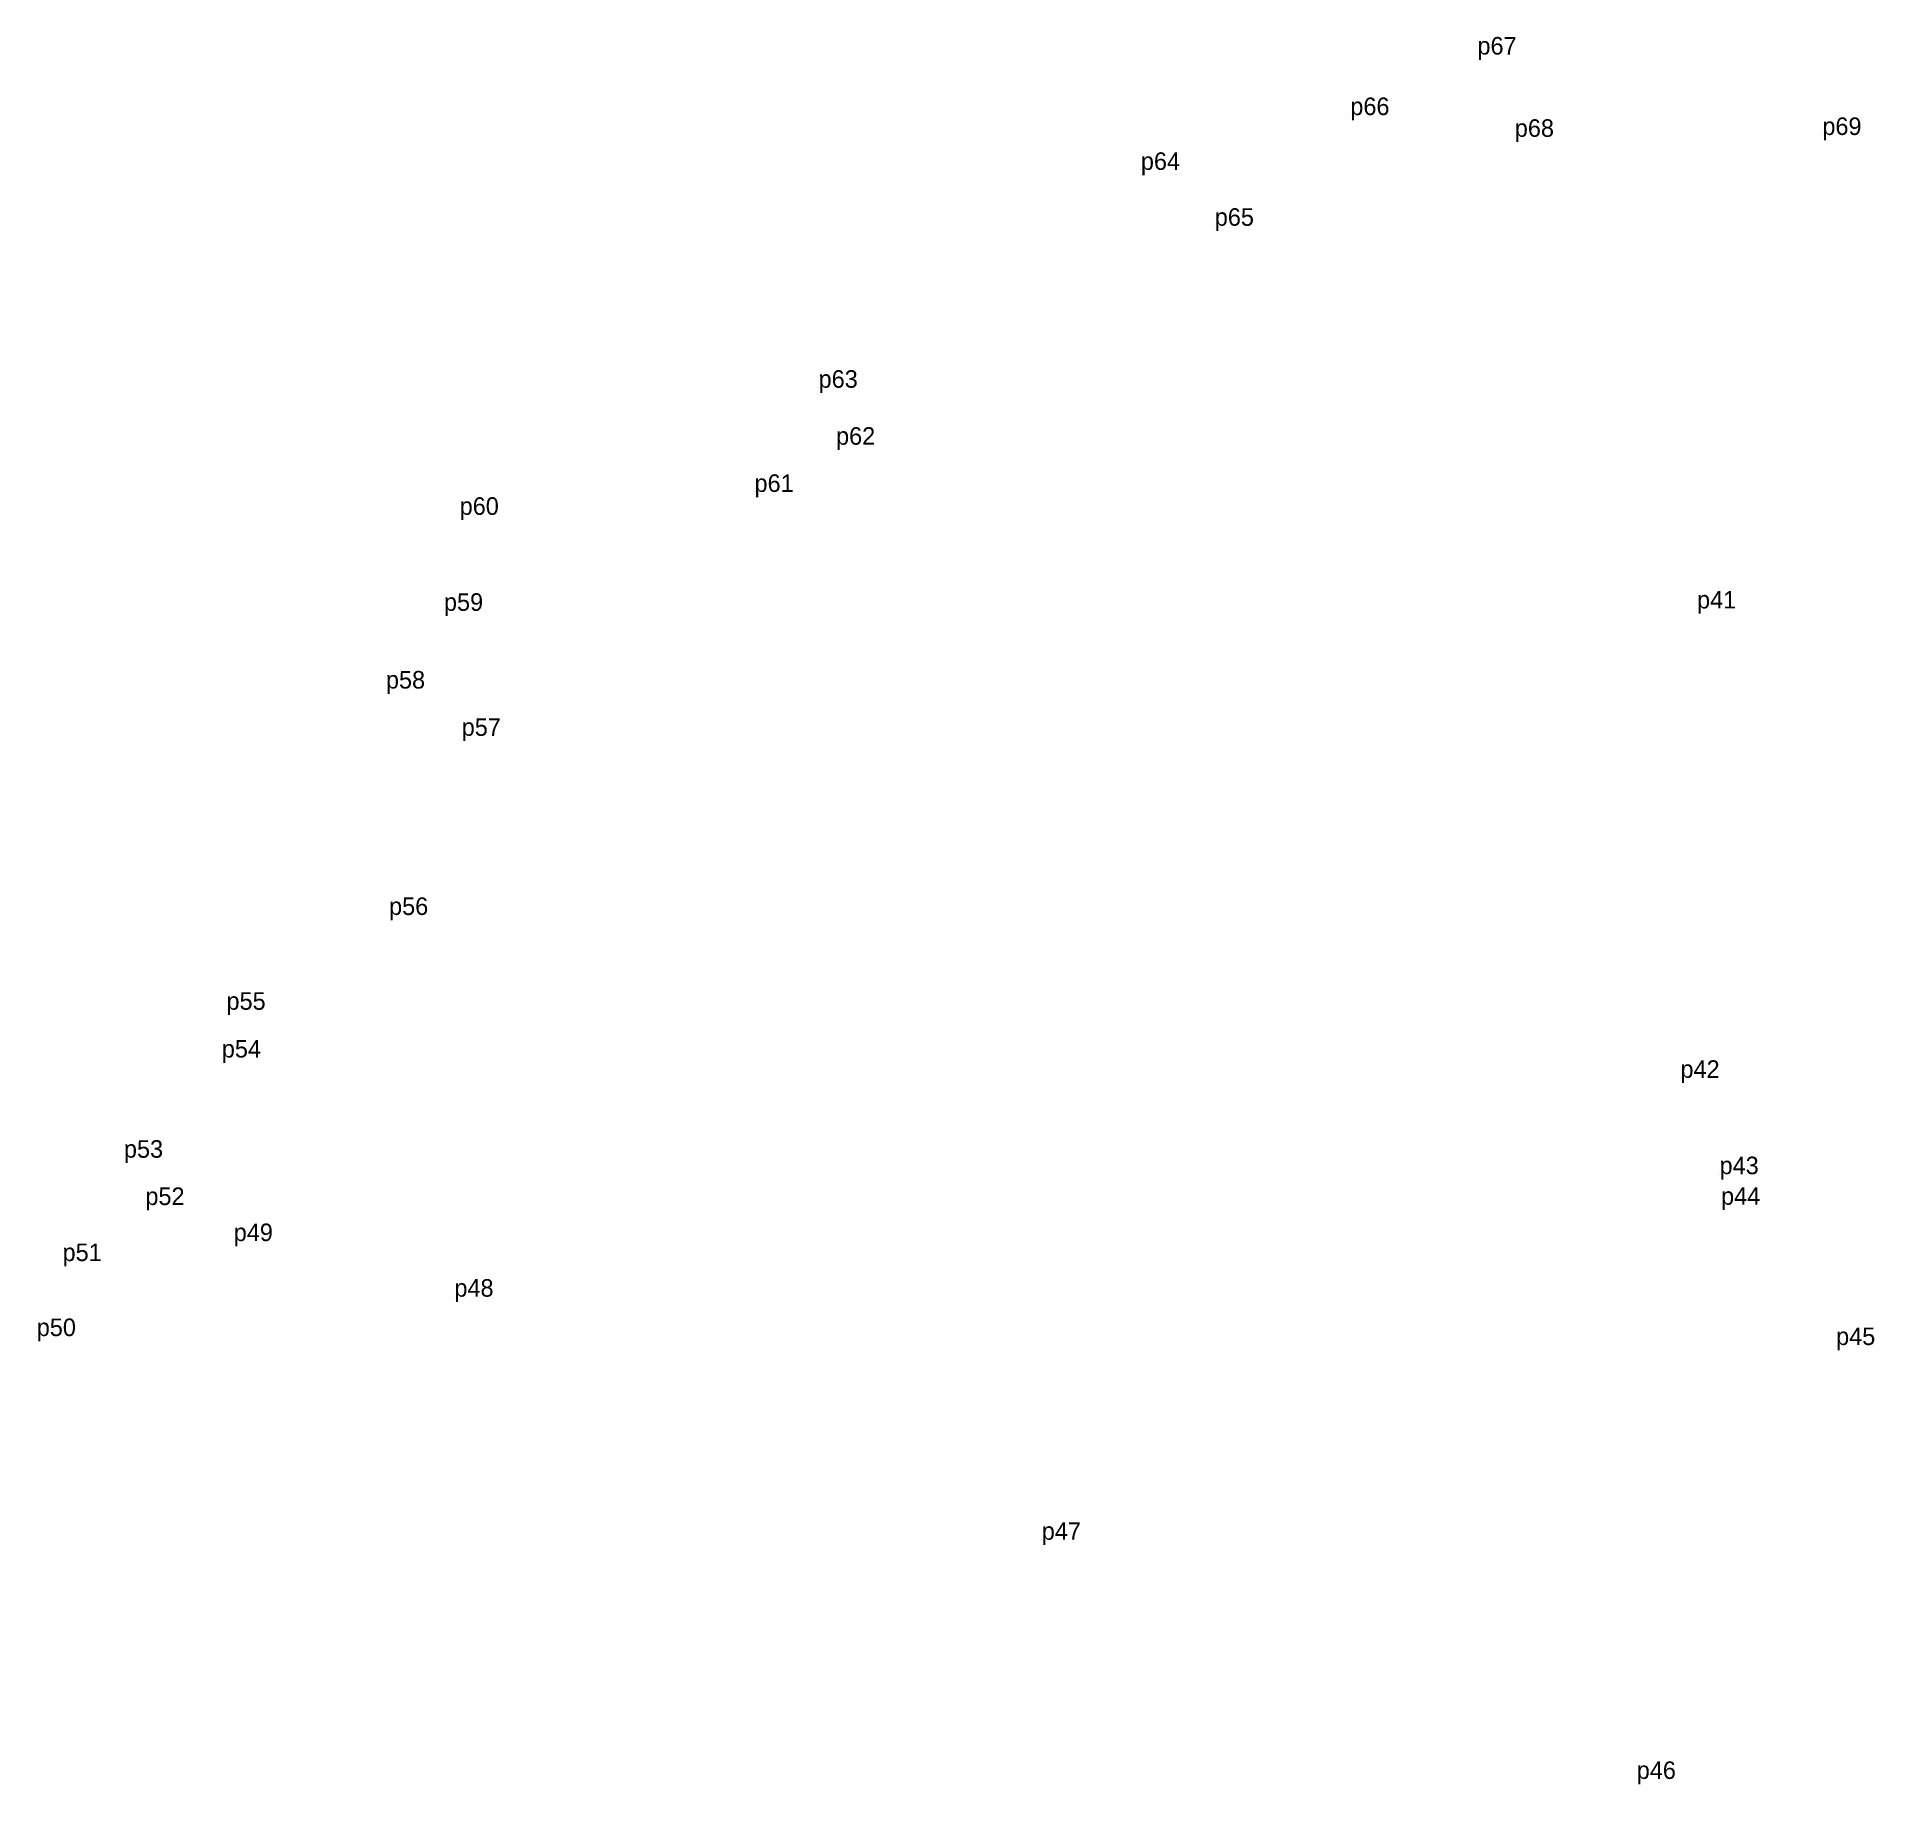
# Model space of a CAD drawing. Extents: x 540997 to 541186, y 1836507 to 1836686.
import ezdxf

# ---------------------------------------------------------------- set-up
doc = ezdxf.new("R2010")
doc.units = 0
doc.layers.add('Level 12', color=7, linetype='Continuous')
doc.layers.add('Level 7', color=7, linetype='Continuous')

msp = doc.modelspace()

# ---------------------------------------------------------------- linework, layer by layer
at = {"layer": 'Level 7'}
for p, q in [((541145.14, 1836684.36), (541145.14, 1836684.36)), ((541132.11, 1836678.16), (541132.11, 1836678.16)), ((541148.98, 1836675.93), (541148.98, 1836675.93)), ((541180.51, 1836676.12), (541180.51, 1836676.12)), ((541110.62, 1836672.54), (541110.62, 1836672.54)), ((541118.21, 1836666.81), (541118.21, 1836666.81)), ((541077.58, 1836650.2), (541077.58, 1836650.2)), ((541079.37, 1836644.36), (541079.37, 1836644.36)), ((541071.01, 1836639.52), (541071.01, 1836639.52)), ((541040.77, 1836637.17), (541040.77, 1836637.17)), ((541039.16, 1836627.33), (541039.16, 1836627.33)), ((541167.67, 1836627.57), (541167.67, 1836627.57)), ((541033.21, 1836619.36), (541033.21, 1836619.36)), ((541040.98, 1836614.51), (541040.98, 1836614.51)), ((541033.53, 1836596.14), (541033.53, 1836596.14)), ((541016.86, 1836586.42), (541016.86, 1836586.42)), ((541016.38, 1836581.52), (541016.38, 1836581.52)), ((541165.97, 1836579.44), (541165.97, 1836579.44)), ((541006.34, 1836571.25), (541006.34, 1836571.25)), ((541169.97, 1836569.56), (541169.97, 1836569.56)), ((541008.54, 1836566.4), (541008.54, 1836566.4)), ((541170.13, 1836566.41), (541170.13, 1836566.41)), ((541017.6, 1836562.7), (541017.6, 1836562.7)), ((541000.05, 1836560.65), (541000.05, 1836560.65)), ((541040.23, 1836556.99), (541040.23, 1836556.99)), ((540997.4, 1836552.96), (540997.4, 1836552.96)), ((541181.92, 1836552.04), (541181.92, 1836552.04)), ((541100.47, 1836532.07), (541100.47, 1836532.07)), ((541161.48, 1836507.55), (541161.48, 1836507.55))]:
    msp.add_line(p, q, dxfattribs=at)

# ---------------------------------------------------------------- texts
at = {"layer": 'Level 12'}
for s, p in [('p67', (541145.15, 1836684.37)), ('p66', (541132.11, 1836678.16)), ('p68', (541148.98, 1836675.93)), ('p69', (541180.52, 1836676.12)), ('p64', (541110.63, 1836672.54)), ('p65', (541118.21, 1836666.81)), ('p63', (541077.58, 1836650.2)), ('p62', (541079.37, 1836644.36)), ('p61', (541071.01, 1836639.52)), ('p60', (541040.77, 1836637.17)), ('p59', (541039.16, 1836627.33)), ('p41', (541167.67, 1836627.57)), ('p58', (541033.21, 1836619.36)), ('p57', (541040.98, 1836614.51)), ('p56', (541033.53, 1836596.14)), ('p55', (541016.86, 1836586.42)), ('p54', (541016.38, 1836581.52)), ('p42', (541165.97, 1836579.44)), ('p53', (541006.34, 1836571.25)), ('p43', (541169.98, 1836569.56)), ('p52', (541008.54, 1836566.4)), ('p44', (541170.13, 1836566.42)), ('p49', (541017.6, 1836562.7)), ('p51', (541000.05, 1836560.65)), ('p48', (541040.23, 1836557)), ('p50', (540997.4, 1836552.96)), ('p45', (541181.93, 1836552.04)), ('p47', (541100.47, 1836532.07)), ('p46', (541161.48, 1836507.55))]:
    msp.add_text(s, height=1.8, dxfattribs=at).set_placement(p)

doc.saveas('drawing.dxf')
